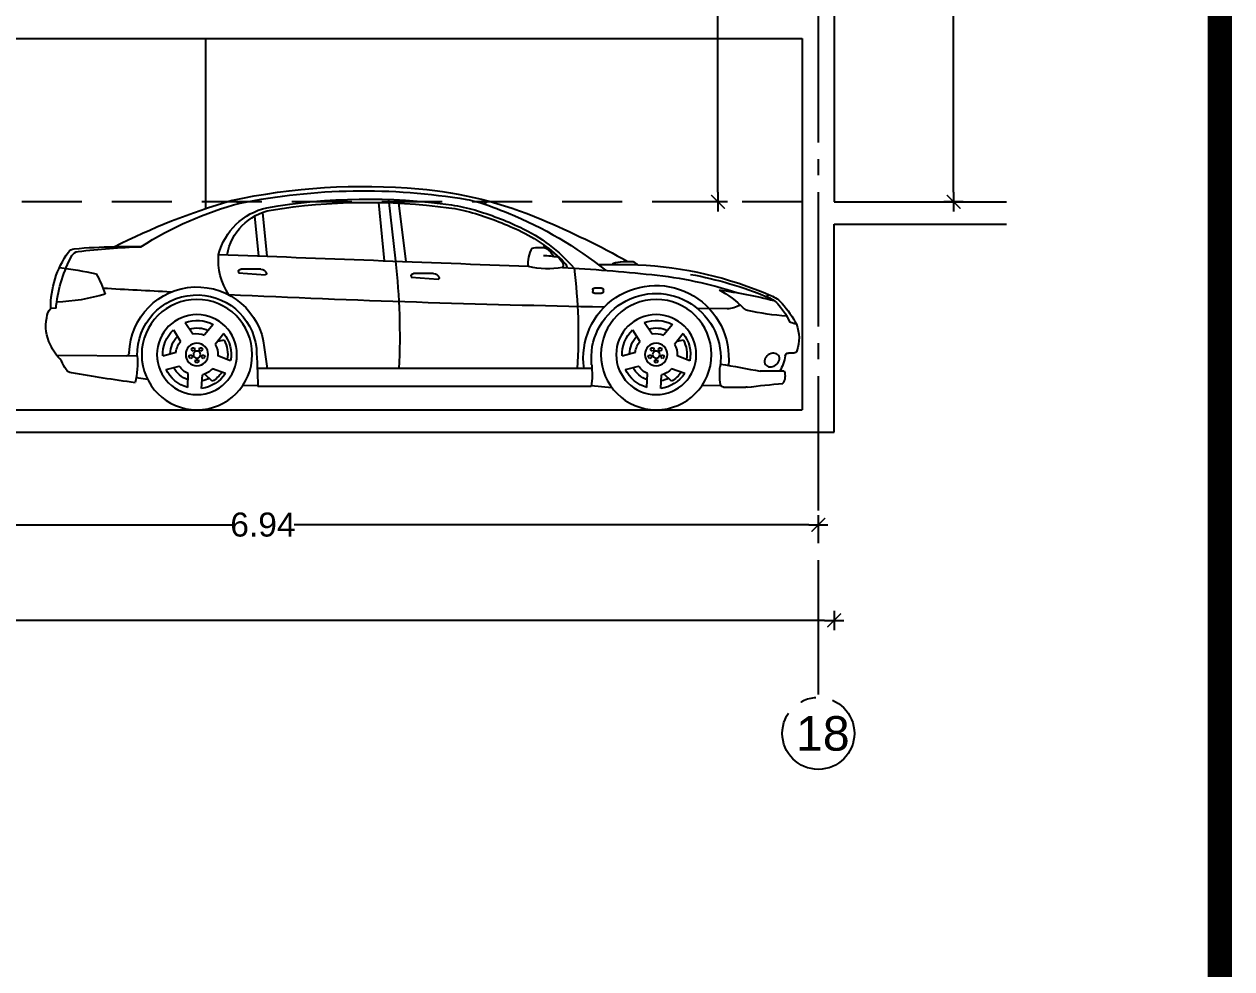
# Model space of a CAD drawing. Header units: millimetres. Extents: x 1217 to 2428, y 234 to 644.
# Drawn here: x 2090.06 to 2097.6, y 371.38 to 377.28 of the extents above; entities that cross this region are included whole.
import ezdxf

# ---------------------------------------------------------------- set-up
doc = ezdxf.new("R2010")
doc.units = ezdxf.units.MM
doc.linetypes.add('ACAD_ISO04W100', pattern=[30, 24, -3, 0, -3])
doc.linetypes.add('HIDDEN2', pattern=[0.1875, 0.125, -0.0625])
doc.layers.get('0').update_dxf_attribs({"lineweight": 5})
for name, color, linetype in [('0.1', 251, 'Continuous'), ('0.2', 2, 'Continuous'), ('CORTES', 30, 'Continuous'), ('COTAS', 252, 'Continuous'), ('EJES', 8, 'Continuous')]:
    doc.layers.add(name, color=color, linetype=linetype)
doc.styles.add('INTERARQ', font='arial.ttf')
doc.styles.get("Standard").update_dxf_attribs({"font": 'arial.ttf'})
doc.dimstyles.new('ESCALA_1-50', dxfattribs={"dimtxt": 0.15, "dimasz": 0.06, "dimexe": 0.18, "dimexo": 0.0625, "dimgap": 0, "dimtad": 0, "dimtih": 1, "dimtoh": 1, "dimzin": 0, "dimdsep": 46, "dimtxsty": 'INTERARQ', "dimblk": 'DIMTICK', "dimcen": 0, "dimse1": 1, "dimse2": 1, "dimclrd": 256, "dimclre": 1, "dimclrt": 2, "dimadec": 0, "dimazin": 0, "dimtfac": 4.5, "dimtofl": 0, "dimtmove": 2, "dimatfit": 3, "dimldrblk": 'DIMTICK', "dimfxl": 1, "dimtolj": 1, "dimtzin": 0, "dimarcsym": 0})

# ---------------------------------------------------------------- blocks, each defined once
blk = doc.blocks.new('DIMTICK')
at = {"color": 1}
for p, q in [((-1, 0), (1, 0)), ((0, 1), (0, -1))]:
    blk.add_line(p, q, dxfattribs=at)
at = {"color": 3, "const_width": 0.141}
blk.add_lwpolyline([(0.71, 0.71), (-0.71, -0.71)], dxfattribs=at)
blk = doc.blocks.new('*D1676')
at = {"layer": 'COTAS', "lineweight": -2, "ltscale": 3, "transparency": 16777216}
for p, q in [((2095.8617, 387.111), (2095.8617, 381.7476)), ((2095.8617, 376.231), (2095.8617, 381.5944))]:
    blk.add_line(p, q, dxfattribs=at)
at = {"layer": 'DEFPOINTS', "color": 0, "ltscale": 3, "transparency": 16777216}
for p in [(2094.9157, 387.171), (2094.9157, 376.171), (2095.8617, 376.171)]:
    blk.add_point(p, dxfattribs=at)
at = {"layer": 'COTAS', "lineweight": -2, "ltscale": 3, "transparency": 16777216, "xscale": 0.06, "yscale": 0.06, "zscale": 0.06}
for p, rotation in [((2095.8617, 387.171), 90), ((2095.8617, 376.171), 270)]:
    blk.add_blockref('DIMTICK', p, dxfattribs=dict(at, rotation=rotation))
at = {"layer": 'COTAS', "color": 2, "ltscale": 3, "transparency": 16777216, "insert": (2095.8617, 381.671), "char_height": 0.15, "attachment_point": 5, "style": 'INTERARQ'}
blk.add_mtext('\\A1;11.00', dxfattribs=at)
blk = doc.blocks.new('*D1678')
at = {"layer": 'COTAS', "lineweight": -2, "ltscale": 3, "transparency": 16777216}
for p, q in [((2056.9657, 373.5549), (2075.7721, 373.5549)), ((2095.0557, 373.5549), (2076.2492, 373.5549))]:
    blk.add_line(p, q, dxfattribs=at)
at = {"layer": 'DEFPOINTS', "color": 0, "ltscale": 3, "transparency": 16777216}
for p in [(2056.9057, 374.731, 0), (2095.1157, 374.731, 0), (2056.9057, 373.5549)]:
    blk.add_point(p, dxfattribs=at)
at = {"layer": 'COTAS', "lineweight": -2, "ltscale": 3, "transparency": 16777216, "xscale": 0.06, "yscale": 0.06, "zscale": 0.06, "rotation": 180}
blk.add_blockref('DIMTICK', (2056.9057, 373.5549), dxfattribs=at)
at = {"layer": 'COTAS', "lineweight": -2, "ltscale": 3, "transparency": 16777216, "xscale": 0.06, "yscale": 0.06, "zscale": 0.06}
blk.add_blockref('DIMTICK', (2095.1157, 373.5549), dxfattribs=at)
at = {"layer": 'COTAS', "color": 2, "ltscale": 3, "transparency": 16777216, "insert": (2076.0107, 373.5549), "char_height": 0.15, "attachment_point": 5, "style": 'INTERARQ'}
blk.add_mtext('\\A1;38.21', dxfattribs=at)
blk = doc.blocks.new('aut9')
at = {"layer": '0.1'}
for p, q in [((383925.567, 7753087.5187, 0), (383925.5213, 7753087.1535, 0)), ((383925.567, 7753087.5187, 0), (383925.5213, 7753087.1535, 0)), ((383925.6311, 7753087.5419, 0), (383925.5871, 7753087.156, 0)), ((383925.6311, 7753087.5419, 0), (383925.5871, 7753087.156, 0)), ((383925.6922, 7753087.5229, 0), (383925.6565, 7753087.1587, 0)), ((383925.6922, 7753087.5229, 0), (383925.6565, 7753087.1587, 0)), ((383926.5564, 7753087.519, 0), (383926.6131, 7753087.5345, 0)), ((383926.5564, 7753087.519, 0), (383926.6131, 7753087.5345, 0)), ((383926.4177, 7753087.46, 0), (383926.3909, 7753087.1866, 0)), ((383926.4177, 7753087.46, 0), (383926.3909, 7753087.1866, 0)), ((383926.4668, 7753087.4373, 0), (383926.4423, 7753087.1886, 0)), ((383926.4668, 7753087.4373, 0), (383926.4423, 7753087.1886, 0)), ((383924.6607, 7753087.2576, 0), (383924.6582, 7753087.239, 0)), ((383924.6607, 7753087.2576, 0), (383924.6582, 7753087.239, 0)), ((383924.5183, 7753087.1251, 0), (383924.5153, 7753087.1146, 0)), ((383924.5183, 7753087.1251, 0), (383924.5153, 7753087.1146, 0)), ((383925.3132, 7753087.0538, 0), (383925.3138, 7753087.0553, 0)), ((383925.3132, 7753087.0538, 0), (383925.3138, 7753087.0553, 0)), ((383925.4893, 7753087.0551, 0), (383925.3206, 7753087.0435, 0)), ((383925.4893, 7753087.0551, 0), (383925.3206, 7753087.0435, 0)), ((383925.3484, 7753087.0784, 0), (383925.4743, 7753087.0784, 0)), ((383925.3484, 7753087.0784, 0), (383925.4743, 7753087.0784, 0)), ((383925.4893, 7753087.0634, 0), (383925.4893, 7753087.0551, 0)), ((383925.4893, 7753087.0634, 0), (383925.4893, 7753087.0551, 0)), ((383926.3917, 7753087.0811, 0), (383926.3923, 7753087.0825, 0)), ((383926.3917, 7753087.0811, 0), (383926.3923, 7753087.0825, 0)), ((383926.5678, 7753087.0824, 0), (383926.3991, 7753087.0708, 0)), ((383926.5678, 7753087.0824, 0), (383926.3991, 7753087.0708, 0)), ((383926.4269, 7753087.1057, 0), (383926.5528, 7753087.1057, 0)), ((383926.4269, 7753087.1057, 0), (383926.5528, 7753087.1057, 0)), ((383926.5678, 7753087.0907, 0), (383926.5678, 7753087.0824, 0)), ((383926.5678, 7753087.0907, 0), (383926.5678, 7753087.0824, 0)), ((383924.288, 7753086.9671, 0), (383924.288, 7753086.9762, 0)), ((383924.288, 7753086.9671, 0), (383924.288, 7753086.9762, 0)), ((383924.2996, 7753086.9878, 0), (383924.3428, 7753086.9878, 0)), ((383924.2996, 7753086.9878, 0), (383924.3428, 7753086.9878, 0)), ((383924.3544, 7753086.9762, 0), (383924.3544, 7753086.9671, 0)), ((383924.3544, 7753086.9762, 0), (383924.3544, 7753086.9671, 0)), ((383924.3428, 7753086.9555, 0), (383924.2996, 7753086.9555, 0)), ((383924.3428, 7753086.9555, 0), (383924.2996, 7753086.9555, 0)), ((383923.5153, 7753086.8573, 0), (383923.6994, 7753086.8592, 0)), ((383923.5153, 7753086.8573, 0), (383923.6994, 7753086.8592, 0)), ((383927.7057, 7753086.862, 0), (383927.7392, 7753086.8611, 0)), ((383927.7057, 7753086.862, 0), (383927.7392, 7753086.8611, 0)), ((383923.1359, 7753086.7993, 0), (383923.1253, 7753086.7777, 0)), ((383923.1359, 7753086.7993, 0), (383923.1253, 7753086.7777, 0)), ((383923.8565, 7753086.7598, 0), (383923.9109, 7753086.6945, 0)), ((383923.8565, 7753086.7598, 0), (383923.9109, 7753086.6945, 0)), ((383924.0324, 7753086.7723, 0), (383923.9836, 7753086.7008, 0)), ((383924.0324, 7753086.7723, 0), (383923.9836, 7753086.7008, 0)), ((383926.7246, 7753086.7598, 0), (383926.7791, 7753086.6945, 0)), ((383926.7246, 7753086.7598, 0), (383926.7791, 7753086.6945, 0)), ((383926.9005, 7753086.7723, 0), (383926.8517, 7753086.7008, 0)), ((383926.9005, 7753086.7723, 0), (383926.8517, 7753086.7008, 0)), ((383923.7887, 7753086.6621, 0), (383923.8303, 7753086.6531, 0)), ((383923.7887, 7753086.6621, 0), (383923.8303, 7753086.6531, 0)), ((383923.7907, 7753086.7045, 0), (383923.8435, 7753086.636, 0)), ((383923.7907, 7753086.7045, 0), (383923.8435, 7753086.636, 0)), ((383924.1053, 7753086.7268, 0), (383924.06, 7753086.6548, 0)), ((383924.1053, 7753086.7268, 0), (383924.06, 7753086.6548, 0)), ((383926.6568, 7753086.6621, 0), (383926.6985, 7753086.6531, 0)), ((383926.6568, 7753086.6621, 0), (383926.6985, 7753086.6531, 0)), ((383926.6588, 7753086.7045, 0), (383926.7117, 7753086.636, 0)), ((383926.6588, 7753086.7045, 0), (383926.7117, 7753086.636, 0)), ((383926.9735, 7753086.7268, 0), (383926.9282, 7753086.6548, 0)), ((383926.9735, 7753086.7268, 0), (383926.9282, 7753086.6548, 0)), ((383923.9273, 7753086.6145, 0), (383923.9232, 7753086.6019, 0)), ((383923.9273, 7753086.6145, 0), (383923.9232, 7753086.6019, 0)), ((383923.9232, 7753086.6019, 0), (383923.9339, 7753086.594, 0)), ((383923.9232, 7753086.6019, 0), (383923.9339, 7753086.594, 0)), ((383923.9406, 7753086.6145, 0), (383923.9273, 7753086.6145, 0)), ((383923.9406, 7753086.6145, 0), (383923.9273, 7753086.6145, 0)), ((383923.9339, 7753086.594, 0), (383923.9447, 7753086.6019, 0)), ((383923.9339, 7753086.594, 0), (383923.9447, 7753086.6019, 0)), ((383923.9447, 7753086.6019, 0), (383923.9406, 7753086.6145, 0)), ((383923.9447, 7753086.6019, 0), (383923.9406, 7753086.6145, 0)), ((383923.9757, 7753086.6145, 0), (383923.9716, 7753086.6019, 0)), ((383923.9757, 7753086.6145, 0), (383923.9716, 7753086.6019, 0)), ((383923.9716, 7753086.6019, 0), (383923.9824, 7753086.594, 0)), ((383923.9716, 7753086.6019, 0), (383923.9824, 7753086.594, 0)), ((383923.9891, 7753086.6145, 0), (383923.9757, 7753086.6145, 0)), ((383923.9891, 7753086.6145, 0), (383923.9757, 7753086.6145, 0)), ((383923.9824, 7753086.594, 0), (383923.9932, 7753086.6019, 0)), ((383923.9824, 7753086.594, 0), (383923.9932, 7753086.6019, 0)), ((383923.9932, 7753086.6019, 0), (383923.9891, 7753086.6145, 0)), ((383923.9932, 7753086.6019, 0), (383923.9891, 7753086.6145, 0)), ((383924.1715, 7753086.5633, 0), (383924.0885, 7753086.5877, 0)), ((383924.1715, 7753086.5633, 0), (383924.0885, 7753086.5877, 0)), ((383926.4057, 7753086.6165, 0), (383926.3887, 7753086.4853, 0)), ((383926.4057, 7753086.6165, 0), (383926.3887, 7753086.4853, 0)), ((383926.7954, 7753086.6145, 0), (383926.7913, 7753086.6019, 0)), ((383926.7954, 7753086.6145, 0), (383926.7913, 7753086.6019, 0)), ((383926.7913, 7753086.6019, 0), (383926.8021, 7753086.594, 0)), ((383926.7913, 7753086.6019, 0), (383926.8021, 7753086.594, 0)), ((383926.8088, 7753086.6145, 0), (383926.7954, 7753086.6145, 0)), ((383926.8088, 7753086.6145, 0), (383926.7954, 7753086.6145, 0)), ((383926.8021, 7753086.594, 0), (383926.8129, 7753086.6019, 0)), ((383926.8021, 7753086.594, 0), (383926.8129, 7753086.6019, 0)), ((383926.8129, 7753086.6019, 0), (383926.8088, 7753086.6145, 0)), ((383926.8129, 7753086.6019, 0), (383926.8088, 7753086.6145, 0)), ((383926.8438, 7753086.6145, 0), (383926.8397, 7753086.6019, 0)), ((383926.8438, 7753086.6145, 0), (383926.8397, 7753086.6019, 0)), ((383926.8397, 7753086.6019, 0), (383926.8505, 7753086.594, 0)), ((383926.8397, 7753086.6019, 0), (383926.8505, 7753086.594, 0)), ((383926.8572, 7753086.6145, 0), (383926.8438, 7753086.6145, 0)), ((383926.8572, 7753086.6145, 0), (383926.8438, 7753086.6145, 0)), ((383926.8505, 7753086.594, 0), (383926.8613, 7753086.6019, 0)), ((383926.8505, 7753086.594, 0), (383926.8613, 7753086.6019, 0)), ((383926.8613, 7753086.6019, 0), (383926.8572, 7753086.6145, 0)), ((383926.8613, 7753086.6019, 0), (383926.8572, 7753086.6145, 0)), ((383927.0397, 7753086.5633, 0), (383926.9566, 7753086.5877, 0)), ((383927.0397, 7753086.5633, 0), (383926.9566, 7753086.5877, 0)), ((383923.0986, 7753086.5816, 0), (383923.1327, 7753086.5816, 0)), ((383923.0986, 7753086.5816, 0), (383923.1327, 7753086.5816, 0)), ((383923.7482, 7753086.5333, 0), (383923.8271, 7753086.5649, 0)), ((383923.7482, 7753086.5333, 0), (383923.8271, 7753086.5649, 0)), ((383923.9123, 7753086.5685, 0), (383923.9082, 7753086.5558, 0)), ((383923.9123, 7753086.5685, 0), (383923.9082, 7753086.5558, 0)), ((383923.9082, 7753086.5558, 0), (383923.919, 7753086.5479, 0)), ((383923.9082, 7753086.5558, 0), (383923.919, 7753086.5479, 0)), ((383923.9256, 7753086.5685, 0), (383923.9123, 7753086.5685, 0)), ((383923.9256, 7753086.5685, 0), (383923.9123, 7753086.5685, 0)), ((383923.919, 7753086.5479, 0), (383923.9298, 7753086.5558, 0)), ((383923.919, 7753086.5479, 0), (383923.9298, 7753086.5558, 0)), ((383923.9298, 7753086.5558, 0), (383923.9256, 7753086.5685, 0)), ((383923.9298, 7753086.5558, 0), (383923.9256, 7753086.5685, 0)), ((383923.9515, 7753086.54, 0), (383923.9474, 7753086.5273, 0)), ((383923.9515, 7753086.54, 0), (383923.9474, 7753086.5273, 0)), ((383923.9474, 7753086.5273, 0), (383923.9582, 7753086.5195, 0)), ((383923.9474, 7753086.5273, 0), (383923.9582, 7753086.5195, 0)), ((383923.9648, 7753086.54, 0), (383923.9515, 7753086.54, 0)), ((383923.9648, 7753086.54, 0), (383923.9515, 7753086.54, 0)), ((383923.9582, 7753086.5195, 0), (383923.969, 7753086.5273, 0)), ((383923.9582, 7753086.5195, 0), (383923.969, 7753086.5273, 0)), ((383923.969, 7753086.5273, 0), (383923.9648, 7753086.54, 0)), ((383923.969, 7753086.5273, 0), (383923.9648, 7753086.54, 0)), ((383923.9907, 7753086.5685, 0), (383923.9866, 7753086.5558, 0)), ((383923.9907, 7753086.5685, 0), (383923.9866, 7753086.5558, 0)), ((383923.9866, 7753086.5558, 0), (383923.9973, 7753086.5479, 0)), ((383923.9866, 7753086.5558, 0), (383923.9973, 7753086.5479, 0)), ((383924.004, 7753086.5685, 0), (383923.9907, 7753086.5685, 0)), ((383924.004, 7753086.5685, 0), (383923.9907, 7753086.5685, 0)), ((383923.9973, 7753086.5479, 0), (383924.0081, 7753086.5558, 0)), ((383923.9973, 7753086.5479, 0), (383924.0081, 7753086.5558, 0)), ((383924.0081, 7753086.5558, 0), (383924.004, 7753086.5685, 0)), ((383924.0081, 7753086.5558, 0), (383924.004, 7753086.5685, 0)), ((383926.6163, 7753086.5333, 0), (383926.6953, 7753086.5649, 0)), ((383926.6163, 7753086.5333, 0), (383926.6953, 7753086.5649, 0)), ((383926.7804, 7753086.5685, 0), (383926.7763, 7753086.5558, 0)), ((383926.7804, 7753086.5685, 0), (383926.7763, 7753086.5558, 0)), ((383926.7763, 7753086.5558, 0), (383926.7871, 7753086.5479, 0)), ((383926.7763, 7753086.5558, 0), (383926.7871, 7753086.5479, 0)), ((383926.7938, 7753086.5685, 0), (383926.7804, 7753086.5685, 0)), ((383926.7938, 7753086.5685, 0), (383926.7804, 7753086.5685, 0)), ((383926.7871, 7753086.5479, 0), (383926.7979, 7753086.5558, 0)), ((383926.7871, 7753086.5479, 0), (383926.7979, 7753086.5558, 0)), ((383926.7979, 7753086.5558, 0), (383926.7938, 7753086.5685, 0)), ((383926.7979, 7753086.5558, 0), (383926.7938, 7753086.5685, 0)), ((383926.8196, 7753086.54, 0), (383926.8155, 7753086.5273, 0)), ((383926.8196, 7753086.54, 0), (383926.8155, 7753086.5273, 0)), ((383926.8155, 7753086.5273, 0), (383926.8263, 7753086.5195, 0)), ((383926.8155, 7753086.5273, 0), (383926.8263, 7753086.5195, 0)), ((383926.833, 7753086.54, 0), (383926.8196, 7753086.54, 0)), ((383926.833, 7753086.54, 0), (383926.8196, 7753086.54, 0)), ((383926.8263, 7753086.5195, 0), (383926.8371, 7753086.5273, 0)), ((383926.8263, 7753086.5195, 0), (383926.8371, 7753086.5273, 0)), ((383926.8371, 7753086.5273, 0), (383926.833, 7753086.54, 0)), ((383926.8371, 7753086.5273, 0), (383926.833, 7753086.54, 0)), ((383926.8588, 7753086.5685, 0), (383926.8547, 7753086.5558, 0)), ((383926.8588, 7753086.5685, 0), (383926.8547, 7753086.5558, 0)), ((383926.8547, 7753086.5558, 0), (383926.8655, 7753086.5479, 0)), ((383926.8547, 7753086.5558, 0), (383926.8655, 7753086.5479, 0)), ((383926.8722, 7753086.5685, 0), (383926.8588, 7753086.5685, 0)), ((383926.8722, 7753086.5685, 0), (383926.8588, 7753086.5685, 0)), ((383926.8655, 7753086.5479, 0), (383926.8763, 7753086.5558, 0)), ((383926.8655, 7753086.5479, 0), (383926.8763, 7753086.5558, 0)), ((383926.8763, 7753086.5558, 0), (383926.8722, 7753086.5685, 0)), ((383926.8763, 7753086.5558, 0), (383926.8722, 7753086.5685, 0)), ((383927.1991, 7753086.5624, 0), (383927.7018, 7753086.5659, 0)), ((383927.1991, 7753086.5624, 0), (383927.7018, 7753086.5659, 0)), ((383923.1585, 7753086.4676, 0), (383923.308, 7753086.4676, 0)), ((383923.1585, 7753086.4676, 0), (383923.308, 7753086.4676, 0)), ((383923.7804, 7753086.4537, 0), (383923.8619, 7753086.4828, 0)), ((383923.7804, 7753086.4537, 0), (383923.8619, 7753086.4828, 0)), ((383923.8625, 7753086.4056, 0), (383923.9081, 7753086.4507, 0)), ((383923.8625, 7753086.4056, 0), (383923.9081, 7753086.4507, 0)), ((383923.9301, 7753086.3603, 0), (383923.9244, 7753086.4452, 0)), ((383923.9301, 7753086.3603, 0), (383923.9244, 7753086.4452, 0)), ((383924.0158, 7753086.3664, 0), (383924.0133, 7753086.4529, 0)), ((383924.0158, 7753086.3664, 0), (383924.0133, 7753086.4529, 0)), ((383924.1508, 7753086.4799, 0), (383924.0684, 7753086.5007, 0)), ((383924.1508, 7753086.4799, 0), (383924.0684, 7753086.5007, 0)), ((383924.3613, 7753086.5075, 0), (383924.3585, 7753086.4237, 0)), ((383924.3613, 7753086.5075, 0), (383924.3585, 7753086.4237, 0)), ((383924.3605, 7753086.4853, 0), (383926.4492, 7753086.4853, 0)), ((383924.3605, 7753086.4853, 0), (383926.4492, 7753086.4853, 0)), ((383926.6486, 7753086.4537, 0), (383926.7301, 7753086.4828, 0)), ((383926.6486, 7753086.4537, 0), (383926.7301, 7753086.4828, 0)), ((383926.7306, 7753086.4056, 0), (383926.7762, 7753086.4507, 0)), ((383926.7306, 7753086.4056, 0), (383926.7762, 7753086.4507, 0)), ((383926.7982, 7753086.3603, 0), (383926.7925, 7753086.4452, 0)), ((383926.7982, 7753086.3603, 0), (383926.7925, 7753086.4452, 0)), ((383926.8839, 7753086.3664, 0), (383926.8814, 7753086.4529, 0)), ((383926.8839, 7753086.3664, 0), (383926.8814, 7753086.4529, 0)), ((383927.0189, 7753086.4799, 0), (383926.9365, 7753086.5007, 0)), ((383927.0189, 7753086.4799, 0), (383926.9365, 7753086.5007, 0)), ((383923.5374, 7753086.3685, 0), (383923.3975, 7753086.3676, 0)), ((383923.5374, 7753086.3685, 0), (383923.3975, 7753086.3676, 0)), ((383923.6721, 7753086.3792, 0), (383923.5559, 7753086.3814, 0)), ((383923.6721, 7753086.3792, 0), (383923.5559, 7753086.3814, 0)), ((383924.3647, 7753086.3788, 0), (383924.2353, 7753086.3666, 0)), ((383924.3647, 7753086.3788, 0), (383924.2353, 7753086.3666, 0)), ((383924.3585, 7753086.4237, 0), (383924.3654, 7753086.3736, 0)), ((383924.3585, 7753086.4237, 0), (383924.3654, 7753086.3736, 0)), ((383924.3654, 7753086.3736, 0), (383926.4458, 7753086.3736, 0)), ((383924.3654, 7753086.3736, 0), (383926.4458, 7753086.3736, 0)), ((383926.5402, 7753086.3792, 0), (383926.446, 7753086.381, 0)), ((383926.5402, 7753086.3792, 0), (383926.446, 7753086.381, 0)), ((383927.1339, 7753086.4157, 0), (383927.2058, 7753086.427, 0)), ((383927.1339, 7753086.4157, 0), (383927.2058, 7753086.427, 0))]:
    blk.add_line(p, q, dxfattribs=at)
for centre, radius in [((383923.9582, 7753086.572, 0), 0.345), ((383923.9582, 7753086.572, 0), 0.345), ((383926.8263, 7753086.572, 0), 0.345), ((383926.8263, 7753086.572, 0), 0.345), ((383923.9582, 7753086.572, 0), 0.25), ((383923.9582, 7753086.572, 0), 0.25), ((383926.8263, 7753086.572, 0), 0.25), ((383926.8263, 7753086.572, 0), 0.25), ((383923.9582, 7753086.572, 0), 0.0704), ((383923.9582, 7753086.572, 0), 0.0704), ((383923.9582, 7753086.572, 0), 0.0224), ((383923.9582, 7753086.572, 0), 0.0224), ((383926.8263, 7753086.572, 0), 0.0704), ((383926.8263, 7753086.572, 0), 0.0704), ((383926.8263, 7753086.572, 0), 0.0224), ((383926.8263, 7753086.572, 0), 0.0224)]:
    blk.add_circle(centre, radius, dxfattribs=at)
for centre, radius, start, end in [((383925.6516, 7753085.1164, 0), 2.5, 94.85207, 113.04964), ((383925.6516, 7753085.1164, 0), 2.5, 94.85207, 113.04964), ((383925.787, 7753083.6905, 0), 3.905, 78.63697, 99.51729), ((383925.787, 7753083.6905, 0), 3.905, 78.63697, 99.51729), ((383925.7888, 7753083.7456, 0), 3.8776, 77.72654, 95.15927), ((383925.7888, 7753083.7456, 0), 3.8776, 77.72654, 95.15927), ((383925.5737, 7753085.8695, 0), 1.7302, 106.61263, 113.60205), ((383925.5737, 7753085.8695, 0), 1.7302, 106.61263, 113.60205), ((383924.8737, 7753087.2661, 0), 0.2962, 56.80147, 63.60099), ((383924.8737, 7753087.2661, 0), 0.2962, 56.80147, 63.60099), ((383925.222, 7753087.0483, 0), 0.5, 99.28373, 106.61263), ((383925.222, 7753087.0483, 0), 0.5, 99.28373, 106.61263), ((383925.3765, 7753086.5171, 0), 1, 98.09673, 106.54553), ((383925.3765, 7753086.5171, 0), 1, 98.09673, 106.54553), ((383925.757, 7753083.8425, 0), 3.7016, 80.14654, 98.09673), ((383925.757, 7753083.8425, 0), 3.7016, 80.14654, 98.09673), ((383925.7592, 7753083.707, 0), 3.8165, 80.90405, 97.60799), ((383925.7592, 7753083.707, 0), 3.8165, 80.90405, 97.60799), ((383925.9942, 7753085.4015, 0), 2.1909, 57.34818, 75.13062), ((383925.9942, 7753085.4015, 0), 2.1909, 57.34818, 75.13062), ((383925.3944, 7753083.3812, 0), 4.3285, 63.23682, 73.64737), ((383925.3944, 7753083.3812, 0), 4.3285, 63.23682, 73.64737), ((383926.9035, 7753082.1743, 0), 5.6974, 113.04964, 119.06494), ((383926.9035, 7753082.1743, 0), 5.6974, 113.04964, 119.06494), ((383925.7671, 7753085.258, 0), 2.369, 111.96729, 129.01265), ((383925.7671, 7753085.258, 0), 2.369, 111.96729, 129.01265), ((383925.6622, 7753085.5557, 0), 2.003, 106.54553, 115.23732), ((383925.6622, 7753085.5557, 0), 2.003, 106.54553, 115.23732), ((383925.6622, 7753085.5557, 0), 1.9825, 106.3047, 115.23814), ((383925.6622, 7753085.5557, 0), 1.9825, 106.3047, 115.23814), ((383925.3863, 7753086.4987, 0), 1, 97.60799, 106.3047), ((383925.3863, 7753086.4987, 0), 1, 97.60799, 106.3047), ((383926.2973, 7753087.1365, 0), 0.3452, 9.9157, 79.10121), ((383926.2973, 7753087.1365, 0), 0.3452, 9.9157, 79.10121), ((383926.3034, 7753087.0992, 0), 0.3999, 14.29836, 77.41538), ((383926.3034, 7753087.0992, 0), 0.3999, 14.29836, 77.41538), ((383925.2356, 7753086.4541, 0), 1.0085, 115.07808, 139.27151), ((383925.2356, 7753086.4541, 0), 1.0085, 115.07808, 139.27151), ((383925.2356, 7753086.4541, 0), 0.988, 115.07644, 135.51036), ((383925.2356, 7753086.4541, 0), 0.988, 115.07644, 135.51036), ((383924.703, 7753086.3155, 0), 0.877, 92.62843, 98.42012), ((383924.703, 7753086.3155, 0), 0.877, 92.62843, 98.42012), ((383924.703, 7753087.1426, 0), 0.1105, 123.00858, 156.5756), ((383924.703, 7753087.1426, 0), 0.1105, 123.00858, 156.5756), ((383924.6912, 7753087.0678, 0), 0.1744, 76.0447, 106.1159), ((383924.6912, 7753087.0678, 0), 0.1744, 76.0447, 106.1159), ((383924.5633, 7753087.1441, 0), 0.1938, 353.39582, 28.65865), ((383924.5633, 7753087.1441, 0), 0.1938, 353.39582, 28.65865), ((383990.0126, 7751405.8883, 0), 1682.5016, 92.1568637, 92.2228016), ((383990.0126, 7751405.8883, 0), 1682.5016, 92.1568637, 92.2228016), ((383926.3055, 7753087.1606, 0), 0.3872, 326.21258, 5.5387), ((383926.3055, 7753087.1606, 0), 0.3872, 326.21258, 5.5387), ((383927.043, 7753082.9038, 0), 4.3444, 83.04632, 88.25788), ((383927.043, 7753082.9038, 0), 4.3444, 83.04632, 88.25788), ((383927.3542, 7753174.3202, 0), 87.0743, 269.882862, 269.992977), ((383927.3542, 7753174.3202, 0), 87.0743, 269.882862, 269.992977), ((383927.3293, 7753084.6164, 0), 2.6295, 84.22996, 89.68998), ((383927.3293, 7753084.6164, 0), 2.6295, 84.22996, 89.68998), ((383927.5629, 7753087.1665, 0), 0.05, 28.38721, 83.04632), ((383927.5629, 7753087.1665, 0), 0.05, 28.38721, 83.04632), ((383927.5887, 7753087.1829, 0), 0.05, 35.57224, 84.22996), ((383927.5887, 7753087.1829, 0), 0.05, 35.57224, 84.22996), ((383926.8468, 7753086.7796, 0), 0.864, 6.63881, 28.38721), ((383926.8468, 7753086.7796, 0), 0.864, 6.63881, 28.38721), ((383927.1504, 7753086.8695, 0), 0.5888, 359.18535, 35.57224), ((383927.1504, 7753086.8695, 0), 0.5888, 359.18535, 35.57224), ((383924.1832, 7753084.7641, 0), 2.3721, 92.64664, 113.39141), ((383924.1832, 7753084.7641, 0), 2.3721, 92.64664, 113.39141), ((383925.053, 7753077.1877, 0), 9.9414, 92.93825, 96.16098), ((383925.053, 7753077.1877, 0), 9.9414, 92.93825, 96.16098), ((383924.1527, 7753087.0458, 0), 0.1183, 115.17558, 131.96416), ((383924.1527, 7753087.0458, 0), 0.1183, 115.17558, 131.96416), ((383924.201, 7753091.6442, 0), 4.5123, 268.38231, 271.50872), ((383924.201, 7753091.6442, 0), 4.5123, 268.38231, 271.50872), ((383924.1358, 7753086.7535, 0), 0.4007, 76.85131, 94.7838), ((383924.1358, 7753086.7535, 0), 0.4007, 76.85131, 94.7838), ((383924.1693, 7753087.1465, 0), 0.0578, 345.44845, 357.23009), ((383924.1693, 7753087.1465, 0), 0.0578, 345.44845, 357.23009), ((383924.5664, 7753087.1114, 0), 0.05, 135.51036, 164.13488), ((383924.5664, 7753087.1114, 0), 0.05, 135.51036, 164.13488), ((383924.5616, 7753087.1302, 0), 0.023, 150.58277, 219.53456), ((383924.5616, 7753087.1302, 0), 0.023, 150.58277, 219.53456), ((383924.6251, 7753087.109, 0), 0.0896, 124.304, 158.72709), ((383924.6251, 7753087.109, 0), 0.0896, 124.304, 158.72709), ((383924.6342, 7753087.6476, 0), 0.5397, 260.36059, 283.01483), ((383924.6342, 7753087.6476, 0), 0.5397, 260.36059, 283.01483), ((383929.7406, 7753086.68, 0), 4.1806, 173.46235, 182.66971), ((383929.7406, 7753086.68, 0), 4.1806, 173.46235, 182.66971), ((383928.0143, 7753084.4285, 0), 2.7074, 96.98203, 101.9003), ((383928.0143, 7753084.4285, 0), 2.7074, 96.98203, 101.9003), ((383924.1672, 7753084.7503, 0), 2.3613, 100.33681, 112.51708), ((383924.1672, 7753084.7503, 0), 2.3613, 100.33681, 112.51708), ((383924.2389, 7753084.553, 0), 2.5314, 95.73245, 108.19432), ((383924.2389, 7753084.553, 0), 2.5314, 95.73245, 108.19432), ((383927.7022, 7753086.6949, 0), 3.2576, 172.64307, 183.68951), ((383927.7022, 7753086.6949, 0), 3.2576, 172.64307, 183.68951), ((383925.3201, 7753087.051, 0), 0.0075, 157.56883, 273.93614), ((383925.3201, 7753087.051, 0), 0.0075, 157.56883, 273.93614), ((383925.3484, 7753087.0409, 0), 0.0375, 90, 157.56883), ((383925.3484, 7753087.0409, 0), 0.0375, 90, 157.56883), ((383925.4743, 7753087.0634, 0), 0.015, 0, 90), ((383925.4743, 7753087.0634, 0), 0.015, 0, 90), ((383926.3986, 7753087.0783, 0), 0.0075, 157.56883, 273.93614), ((383926.3986, 7753087.0783, 0), 0.0075, 157.56883, 273.93614), ((383926.4269, 7753087.0682, 0), 0.0375, 90, 157.56883), ((383926.4269, 7753087.0682, 0), 0.0375, 90, 157.56883), ((383926.5528, 7753087.0907, 0), 0.015, 0, 90), ((383926.5528, 7753087.0907, 0), 0.015, 0, 90), ((383928.0826, 7753086.7236, 0), 0.7196, 150.52955, 161.60977), ((383928.0826, 7753086.7236, 0), 0.7196, 150.52955, 161.60977), ((383923.9799, 7753083.9128, 0), 3.091, 97.70998, 104.16414), ((383923.9799, 7753083.9128, 0), 3.091, 97.70998, 104.16414), ((383923.8435, 7753086.4453, 0), 0.5991, 117.67475, 135.92776), ((383923.8435, 7753086.4453, 0), 0.5991, 117.67475, 135.92776), ((383923.9595, 7753086.55, 0), 0.4541, 351.81199, 185.78977), ((383923.9595, 7753086.55, 0), 0.4541, 351.81199, 185.78977), ((383924.2996, 7753086.9762, 0), 0.0116, 90, 180), ((383924.2996, 7753086.9762, 0), 0.0116, 90, 180), ((383924.2996, 7753086.9671, 0), 0.0116, 180, 270), ((383924.2996, 7753086.9671, 0), 0.0116, 180, 270), ((383924.3428, 7753086.9762, 0), 0.0116, 0, 90), ((383924.3428, 7753086.9762, 0), 0.0116, 0, 90), ((383924.3428, 7753086.9671, 0), 0.0116, 270, 0), ((383924.3428, 7753086.9671, 0), 0.0116, 270, 0), ((383926.8263, 7753086.572, 0), 0.423, 1.39997, 173.96146), ((383926.8263, 7753086.572, 0), 0.423, 1.39997, 173.96146), ((383922.657, 7753172.1962, 0), 85.3433, 272.90898, 273.194139), ((383922.657, 7753172.1962, 0), 85.3433, 272.90898, 273.194139), ((383923.6303, 7753086.4812, 0), 0.6151, 138.21618, 152.91148), ((383923.6303, 7753086.4812, 0), 0.6151, 138.21618, 152.91148), ((383923.3208, 7753086.7577, 0), 0.2, 113.39141, 138.21618), ((383923.3208, 7753086.7577, 0), 0.2, 113.39141, 138.21618), ((383923.3395, 7753086.7469, 0), 0.2, 112.51708, 142.33401), ((383923.3395, 7753086.7469, 0), 0.2, 112.51708, 142.33401), ((383923.1417, 7753086.6312, 0), 0.3316, 66.68766, 71.01088), ((383923.1417, 7753086.6312, 0), 0.3316, 66.68766, 71.01088), ((383923.9595, 7753086.55, 0), 0.4041, 353.96265, 187.33855), ((383923.9595, 7753086.55, 0), 0.4041, 353.96265, 187.33855), ((383922.657, 7753172.1962, 0), 85.3433, 271.091841, 272.66645), ((383922.657, 7753172.1962, 0), 85.3433, 271.091841, 272.66645), ((383926.8263, 7753086.572, 0), 0.373, 358.81293, 173.96146), ((383926.8263, 7753086.572, 0), 0.373, 358.81293, 173.96146), ((383927.7323, 7753088.0233, 0), 1.1231, 252.7719, 268.46577), ((383927.7323, 7753088.0233, 0), 1.1231, 252.7719, 268.46577), ((383923.583, 7753086.559, 0), 0.5075, 142.33401, 151.7377), ((383923.583, 7753086.559, 0), 0.5075, 142.33401, 151.7377), ((383923.0113, 7753088.5402, 0), 1.7336, 274.34997, 282.55175), ((383923.0113, 7753088.5402, 0), 1.7336, 274.34997, 282.55175), ((383923.3771, 7753086.8968, 0), 0.05, 282.55175, 315.92776), ((383923.3771, 7753086.8968, 0), 0.05, 282.55175, 315.92776), ((383923.5242, 7753087.027, 0), 0.1699, 238.02703, 267.00789), ((383923.5242, 7753087.027, 0), 0.1699, 238.02703, 267.00789), ((383926.9527, 7753086.8375, 0), 0.7535, 1.85907, 3.18931), ((383926.9527, 7753086.8375, 0), 0.7535, 1.85907, 3.18931), ((383927.6701, 7753086.7972, 0), 0.0941, 2.53516, 42.80419), ((383927.6701, 7753086.7972, 0), 0.0941, 2.53516, 42.80419), ((383923.3071, 7753086.674, 0), 0.2407, 158.75361, 199.15265), ((383923.3071, 7753086.674, 0), 0.2407, 158.75361, 199.15265), ((383922.808, 7753087.7049, 0), 0.9829, 286.23536, 288.47821), ((383922.808, 7753087.7049, 0), 0.9829, 286.23536, 288.47821), ((383923.1163, 7753086.7822, 0), 0.01, 288.47821, 333.62531), ((383923.1163, 7753086.7822, 0), 0.01, 288.47821, 333.62531), ((383923.9582, 7753086.572, 0), 0.2135, 69.66034, 118.43975), ((383923.9582, 7753086.572, 0), 0.2135, 69.66034, 118.43975), ((383923.9582, 7753086.572, 0), 0.1667, 73.71562, 115.18033), ((383923.9582, 7753086.572, 0), 0.1667, 73.71562, 115.18033), ((383926.8263, 7753086.572, 0), 0.2135, 69.66034, 118.43975), ((383926.8263, 7753086.572, 0), 0.2135, 69.66034, 118.43975), ((383926.8263, 7753086.572, 0), 0.1667, 73.71562, 115.18033), ((383926.8263, 7753086.572, 0), 0.1667, 73.71562, 115.18033), ((383927.5218, 7753086.7483, 0), 0.248, 332.55928, 12.33695), ((383927.5218, 7753086.7483, 0), 0.248, 332.55928, 12.33695), ((383923.9582, 7753086.572, 0), 0.2135, 141.66034, 190.43975), ((383923.9582, 7753086.572, 0), 0.2135, 141.66034, 190.43975), ((383923.9582, 7753086.572, 0), 0.1919, 152.01515, 189.13989), ((383923.9582, 7753086.572, 0), 0.1919, 152.01515, 189.13989), ((383923.9582, 7753086.572, 0), 0.1667, 145.71562, 149.54085), ((383923.9582, 7753086.572, 0), 0.1667, 145.71562, 149.54085), ((383923.9582, 7753086.572, 0), 0.1312, 78.8459, 111.09642), ((383923.9582, 7753086.572, 0), 0.1312, 78.8459, 111.09642), ((383923.9582, 7753086.572, 0), 0.1667, 1.71562, 43.18033), ((383923.9582, 7753086.572, 0), 0.1667, 1.71562, 43.18033), ((383923.9582, 7753086.572, 0), 0.2135, 357.66034, 46.43975), ((383923.9582, 7753086.572, 0), 0.2135, 357.66034, 46.43975), ((383926.8263, 7753086.572, 0), 0.2135, 141.66034, 190.43975), ((383926.8263, 7753086.572, 0), 0.2135, 141.66034, 190.43975), ((383926.8263, 7753086.572, 0), 0.1919, 152.01515, 189.13989), ((383926.8263, 7753086.572, 0), 0.1919, 152.01515, 189.13989), ((383926.8263, 7753086.572, 0), 0.1667, 145.71562, 149.54085), ((383926.8263, 7753086.572, 0), 0.1667, 145.71562, 149.54085), ((383926.8263, 7753086.572, 0), 0.1312, 78.8459, 111.09642), ((383926.8263, 7753086.572, 0), 0.1312, 78.8459, 111.09642), ((383926.8263, 7753086.572, 0), 0.1667, 1.71562, 43.18033), ((383926.8263, 7753086.572, 0), 0.1667, 1.71562, 43.18033), ((383926.8263, 7753086.572, 0), 0.2135, 357.66034, 46.43975), ((383926.8263, 7753086.572, 0), 0.2135, 357.66034, 46.43975), ((383923.0986, 7753086.6016, 0), 0.02, 199.15265, 270), ((383923.0986, 7753086.6016, 0), 0.02, 199.15265, 270), ((383923.9582, 7753086.572, 0), 0.1312, 150.8459, 183.09642), ((383923.9582, 7753086.572, 0), 0.1312, 150.8459, 183.09642), ((383923.9582, 7753086.572, 0), 0.1312, 6.8459, 39.09642), ((383923.9582, 7753086.572, 0), 0.1312, 6.8459, 39.09642), ((383932.5266, 7753086.2479, 0), 6.082, 176.57449, 178.81506), ((383932.5266, 7753086.2479, 0), 6.082, 176.57449, 178.81506), ((383926.8263, 7753086.572, 0), 0.1312, 150.8459, 183.09642), ((383926.8263, 7753086.572, 0), 0.1312, 150.8459, 183.09642), ((383926.8263, 7753086.572, 0), 0.1312, 6.8459, 39.09642), ((383926.8263, 7753086.572, 0), 0.1312, 6.8459, 39.09642), ((383927.4582, 7753086.7553, 0), 0.3085, 314.09251, 336.85558), ((383927.4582, 7753086.7553, 0), 0.3085, 314.09251, 336.85558), ((383923.1327, 7753086.5616, 0), 0.02, 8.85216, 90), ((383923.1327, 7753086.5616, 0), 0.02, 8.85216, 90), ((383923.4242, 7753086.607, 0), 0.275, 188.85216, 210.44896), ((383923.4242, 7753086.607, 0), 0.275, 188.85216, 210.44896), ((383924.5635, 7753080.1684, 0), 6.4231, 99.01378, 101.27185), ((383924.5635, 7753080.1684, 0), 6.4231, 99.01378, 101.27185), ((383927.7456, 7753086.5215, 0), 0.5481, 175.52447, 193.16946), ((383927.7456, 7753086.5215, 0), 0.5481, 175.52447, 193.16946), ((383927.2692, 7753086.5828, 0), 0.02, 181.39997, 270.39937), ((383927.2692, 7753086.5828, 0), 0.02, 181.39997, 270.39937), ((383927.3857, 7753086.6564, 0), 0.3123, 325.24253, 336.86531), ((383927.3857, 7753086.6564, 0), 0.3123, 325.24253, 336.86531), ((383923.2421, 7753086.4382, 0), 0.0886, 160.61635, 212.04559), ((383923.2421, 7753086.4382, 0), 0.0886, 160.61635, 212.04559), ((383923.1193, 7753086.4485, 0), 0.4422, 351.82997, 6.47561), ((383923.1193, 7753086.4485, 0), 0.4422, 351.82997, 6.47561), ((383923.9582, 7753086.572, 0), 0.2135, 213.66034, 262.43975), ((383923.9582, 7753086.572, 0), 0.2135, 213.66034, 262.43975), ((383923.9582, 7753086.572, 0), 0.1919, 215.27413, 240.09688), ((383923.9582, 7753086.572, 0), 0.1919, 215.27413, 240.09688), ((383923.9582, 7753086.572, 0), 0.1312, 222.8459, 255.09642), ((383923.9582, 7753086.572, 0), 0.1312, 222.8459, 255.09642), ((383923.9582, 7753086.572, 0), 0.1312, 294.8459, 327.09642), ((383923.9582, 7753086.572, 0), 0.1312, 294.8459, 327.09642), ((383923.9582, 7753086.572, 0), 0.1667, 289.71562, 331.18033), ((383923.9582, 7753086.572, 0), 0.1667, 289.71562, 331.18033), ((383923.9582, 7753086.572, 0), 0.2135, 285.66034, 334.43975), ((383923.9582, 7753086.572, 0), 0.2135, 285.66034, 334.43975), ((383926.8263, 7753086.572, 0), 0.2135, 213.66034, 262.43975), ((383926.8263, 7753086.572, 0), 0.2135, 213.66034, 262.43975), ((383926.8263, 7753086.572, 0), 0.1919, 215.27413, 240.09688), ((383926.8263, 7753086.572, 0), 0.1919, 215.27413, 240.09688), ((383926.8263, 7753086.572, 0), 0.1312, 222.8459, 255.09642), ((383926.8263, 7753086.572, 0), 0.1312, 222.8459, 255.09642), ((383926.8263, 7753086.572, 0), 0.1312, 294.8459, 327.09642), ((383926.8263, 7753086.572, 0), 0.1312, 294.8459, 327.09642), ((383926.8263, 7753086.572, 0), 0.1667, 289.71562, 331.18033), ((383926.8263, 7753086.572, 0), 0.1667, 289.71562, 331.18033), ((383926.8263, 7753086.572, 0), 0.2135, 285.66034, 334.43975), ((383926.8263, 7753086.572, 0), 0.2135, 285.66034, 334.43975), ((383925.7773, 7753097.0929, 0), 10.7921, 277.6395, 279.7761), ((383925.7773, 7753097.0929, 0), 10.7921, 277.6395, 279.7761), ((383927.6012, 7753086.5069, 0), 0.05, 279.7761, 325.24253), ((383927.6012, 7753086.5069, 0), 0.05, 279.7761, 325.24253), ((383922.8475, 7753082.2163, 0), 4.1871, 82.54516, 85.62396), ((383922.8475, 7753082.2163, 0), 4.1871, 82.54516, 85.62396), ((383923.3972, 7753086.4176, 0), 0.05, 262.54516, 270.35567), ((383923.3972, 7753086.4176, 0), 0.05, 262.54516, 270.35567), ((383923.5372, 7753086.3885, 0), 0.02, 270.35567, 351.82997), ((383923.5372, 7753086.3885, 0), 0.02, 270.35567, 351.82997), ((383923.9582, 7753086.572, 0), 0.1667, 242.51071, 259.18033), ((383923.9582, 7753086.572, 0), 0.1667, 242.51071, 259.18033), ((383926.8263, 7753086.572, 0), 0.1667, 242.51071, 259.18033), ((383926.8263, 7753086.572, 0), 0.1667, 242.51071, 259.18033)]:
    blk.add_arc(centre, radius, start, end, dxfattribs=at)
blk.add_ellipse((383923.2354, 7753086.5379, 0), major_axis=(-0.0403, 0.0284), ratio=0.809473, dxfattribs=at)
blk.add_ellipse((383923.2354, 7753086.5379, 0), major_axis=(-0.0403, 0.0284), ratio=0.809473, dxfattribs=at)
blk = doc.blocks.new('*D1763')
at = {"layer": '0.1', "lineweight": -2, "ltscale": 3, "transparency": 16777216}
for p, q in [((2094.39, 379.311), (2094.39, 377.8476)), ((2094.39, 376.231), (2094.39, 377.6944))]:
    blk.add_line(p, q, dxfattribs=at)
at = {"layer": 'DEFPOINTS', "color": 0, "ltscale": 3, "transparency": 16777216}
for p in [(2094.9169, 379.371, 0), (2094.39, 376.171), (2094.8444, 376.171, 0)]:
    blk.add_point(p, dxfattribs=at)
at = {"layer": '0.1', "lineweight": -2, "ltscale": 3, "transparency": 16777216, "xscale": 0.06, "yscale": 0.06, "zscale": 0.06}
for p, rotation in [((2094.39, 379.371), 90), ((2094.39, 376.171), 270)]:
    blk.add_blockref('DIMTICK', p, dxfattribs=dict(at, rotation=rotation))
at = {"layer": '0.1', "color": 2, "ltscale": 3, "transparency": 16777216, "insert": (2094.39, 377.771), "char_height": 0.15, "attachment_point": 5, "style": 'INTERARQ'}
blk.add_mtext('\\A1;3.20', dxfattribs=at)
blk = doc.blocks.new('*D1764')
at = {"layer": '0.1', "lineweight": -2, "ltscale": 3, "transparency": 16777216}
for p, q in [((2088.1399, 374.1528), (2091.3535, 374.1528)), ((2094.9569, 374.1528), (2091.7433, 374.1528))]:
    blk.add_line(p, q, dxfattribs=at)
at = {"layer": 'DEFPOINTS', "color": 0, "ltscale": 3, "transparency": 16777216}
for p in [(2088.0799, 374.7332, 0), (2095.0169, 374.731), (2095.0169, 374.1528)]:
    blk.add_point(p, dxfattribs=at)
at = {"layer": '0.1', "lineweight": -2, "ltscale": 3, "transparency": 16777216, "xscale": 0.06, "yscale": 0.06, "zscale": 0.06, "rotation": 180}
blk.add_blockref('DIMTICK', (2088.0799, 374.1528), dxfattribs=at)
at = {"layer": '0.1', "lineweight": -2, "ltscale": 3, "transparency": 16777216, "xscale": 0.06, "yscale": 0.06, "zscale": 0.06}
blk.add_blockref('DIMTICK', (2095.0169, 374.1528), dxfattribs=at)
at = {"layer": '0.1', "color": 2, "ltscale": 3, "transparency": 16777216, "insert": (2091.5484, 374.1528), "char_height": 0.15, "attachment_point": 5, "style": 'INTERARQ'}
blk.add_mtext('\\A1;6.94', dxfattribs=at)

msp = doc.modelspace()

# ---------------------------------------------------------------- linework, layer by layer
at = {"layer": '0.1', "ltscale": 3, "const_width": 0.15}
msp.add_lwpolyline([(2039.52436, 358.90321), (2039.52436, 446.90321), (2097.52436, 446.90321), (2097.52436, 358.90321)], close=True, dxfattribs=at)
at = {"layer": '0.2', "ltscale": 3, "elevation": 0}
msp.add_lwpolyline([(2091.19189, 376.12892), (2091.19189, 377.19099)], dxfattribs=at)
at = {"layer": '0.2', "linetype": 'HIDDEN2', "ltscale": 3, "elevation": 0}
msp.add_lwpolyline([(2094.91687, 376.17099), (2056.9075, 376.17099)], dxfattribs=at)
at = {"layer": 'CORTES', "ltscale": 3}
for p, q in [((2059.47566, 374.87099, 0), (2094.91687, 374.87099, 0)), ((2056.90569, 374.73099, 0), (2095.11569, 374.73099, 0))]:
    msp.add_line(p, q, dxfattribs=at)
at = {"layer": 'CORTES', "ltscale": 3, "elevation": 0}
for points in [[(2095.11688, 376.17099), (2095.11688, 379.37099), (2094.91687, 379.37099), (2094.91687, 379.37099)], [(2065.37349, 377.19099), (2094.91687, 377.19099)], [(2094.91687, 377.19099), (2094.91687, 374.87099)], [(2095.11569, 376.17099), (2096.19176, 376.17099)], [(2095.11568, 374.73099), (2095.11569, 376.03099)], [(2095.11569, 376.03099), (2096.19176, 376.03099)]]:
    msp.add_lwpolyline(points, dxfattribs=at)
at = {"layer": 'EJES', "linetype": 'ACAD_ISO04W100', "ltscale": 0.035}
msp.add_line((2095.01688, 379.68176, 0), (2095.01688, 373.07405, 0), dxfattribs=at)
msp.add_circle((2095.01688, 372.84908, 0), 0.22498, dxfattribs=at)
msp.add_circle((2095.01688, 372.84908, 0), 0.22498, dxfattribs=at)

# ---------------------------------------------------------------- block references
at = {"layer": '0.1', "xscale": -1, "rotation": 0.0001073098032833286}
msp.add_blockref('aut9', (386032.48355, -7752710.63697, 0), dxfattribs=at)

# ---------------------------------------------------------------- texts
at = {"layer": 'EJES', "insert": (2095.04488, 372.84734, 0), "char_height": 0.216, "width": 0.344369, "attachment_point": 5}
msp.add_mtext('18', dxfattribs=at)

# ---------------------------------------------------------------- dimensions: what is measured, and where the dimension line sits
at = {"layer": '0.1', "ltscale": 3}
for base, p1, p2, angle, picture, middle in [((2094.38998, 376.17099), (2094.91687, 379.37099, 0), (2094.84437, 376.17099, 0), 90, '*D1763', (2094.38998, 377.77099)), ((2095.01688, 374.1528), (2088.07988, 374.73325, 0), (2095.01688, 374.73099), 180, '*D1764', (2091.54838, 374.1528))]:
    dim = msp.add_linear_dim(base=base, p1=p1, p2=p2, angle=angle, dimstyle='ESCALA_1-50', dxfattribs=at)
    dim.commit()
    dim.dimension.update_dxf_attribs({"geometry": picture, "text_midpoint": middle})
at = {"layer": 'COTAS', "ltscale": 3}
for base, p1, p2, angle, picture, middle in [((2095.86174, 376.17099, 0), (2094.91569, 387.17099, 0), (2094.91569, 376.17099, 0), 90, '*D1676', (2095.86174, 381.67099, 0)), ((2056.90569, 373.55488, 0), (2095.11568, 374.73099, 0), (2056.90569, 374.73099, 0), 180, '*D1678', (2076.01069, 373.55488, 0))]:
    dim = msp.add_linear_dim(base=base, p1=p1, p2=p2, angle=angle, dimstyle='ESCALA_1-50', dxfattribs=at)
    dim.commit()
    dim.dimension.update_dxf_attribs({"geometry": picture, "text_midpoint": middle})

doc.saveas('drawing.dxf')
